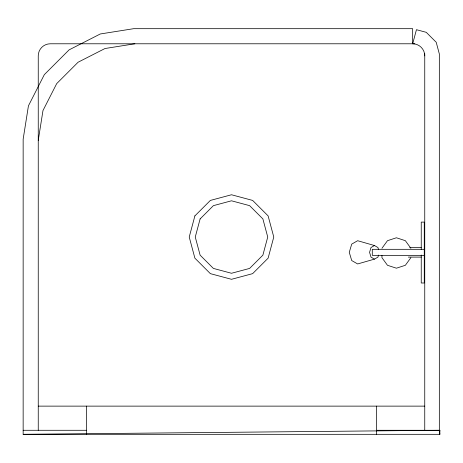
<?xml version="1.0" encoding="UTF-8"?>
<svg xmlns="http://www.w3.org/2000/svg" width="463" height="463" viewBox="0 0 463 463"><rect width="100%" height="100%" fill="white"/><g stroke="black" fill="none" stroke-linecap="round" stroke-linejoin="round"><path stroke-width="0.69" d="M439.335 434.317L439.85 430.283L376.436 430.283M38.25 140.405L42.978 110.547L56.7 83.612L78.079 62.233L105.014 48.511L134.872 43.782M412.672 43.782L416.451 29.696L426.261 32.323L436.21 42.272L439.335 53.94L439.335 430.283L23.15 434.317L23.15 139.218L28.44 105.824L44.332 74.63L69.091 49.871L100.292 33.973L133.685 28.683L412.672 28.683L412.672 43.782A12.079 12.079 0 0 1 424.75 55.861M378.555 255.078L377.935 257.133L374.469 259.124L357.65 263.951L351.718 260.547L349.264 252.329L351.718 244.117L357.65 240.714L374.469 245.535L377.935 247.526L378.555 249.586M381.952 248.29L387.479 240.685L396.415 237.779L405.356 240.685L410.878 248.29M410.878 257.688L405.356 265.287L396.415 268.193L387.479 265.287L381.952 257.688L381.952 255.518M374.469 245.535L371.002 247.526L369.567 252.329L371.002 257.133L374.469 259.124M414.807 43.782L50.328 43.782A12.079 12.079 0 0 0 38.25 55.861L38.25 430.283M409.755 247.56L421.243 247.56M424.264 249.314L372.287 249.314L372.287 255.35L424.264 255.35M408.32 257.104L421.243 257.104M38.25 406.126L424.75 406.126M23.15 430.283L86.564 430.283M23.15 434.317L439.85 434.317L439.85 430.283M439.509 431.632L439.85 434.317M424.75 53.725L424.75 430.283M421.243 249.603L421.243 222.107L424.264 222.107L424.264 283.003L421.243 283.003L421.243 255.032M376.436 406.126L376.436 434.317M86.564 406.126L86.564 434.317M194.888 215.897L189.228 237.033L194.888 258.169L210.364 273.645L231.5 279.305L252.636 273.645L268.112 258.169L273.772 237.033L268.112 215.897L252.636 200.421L231.5 194.761L210.364 200.421L194.888 215.897M200.12 218.918L195.264 237.033L200.12 255.154L213.385 268.413L231.5 273.268L249.615 268.413L262.88 255.154L267.736 237.033L262.88 218.918L249.615 205.653L231.5 200.797L213.385 205.653L200.12 218.918"/></g></svg>
